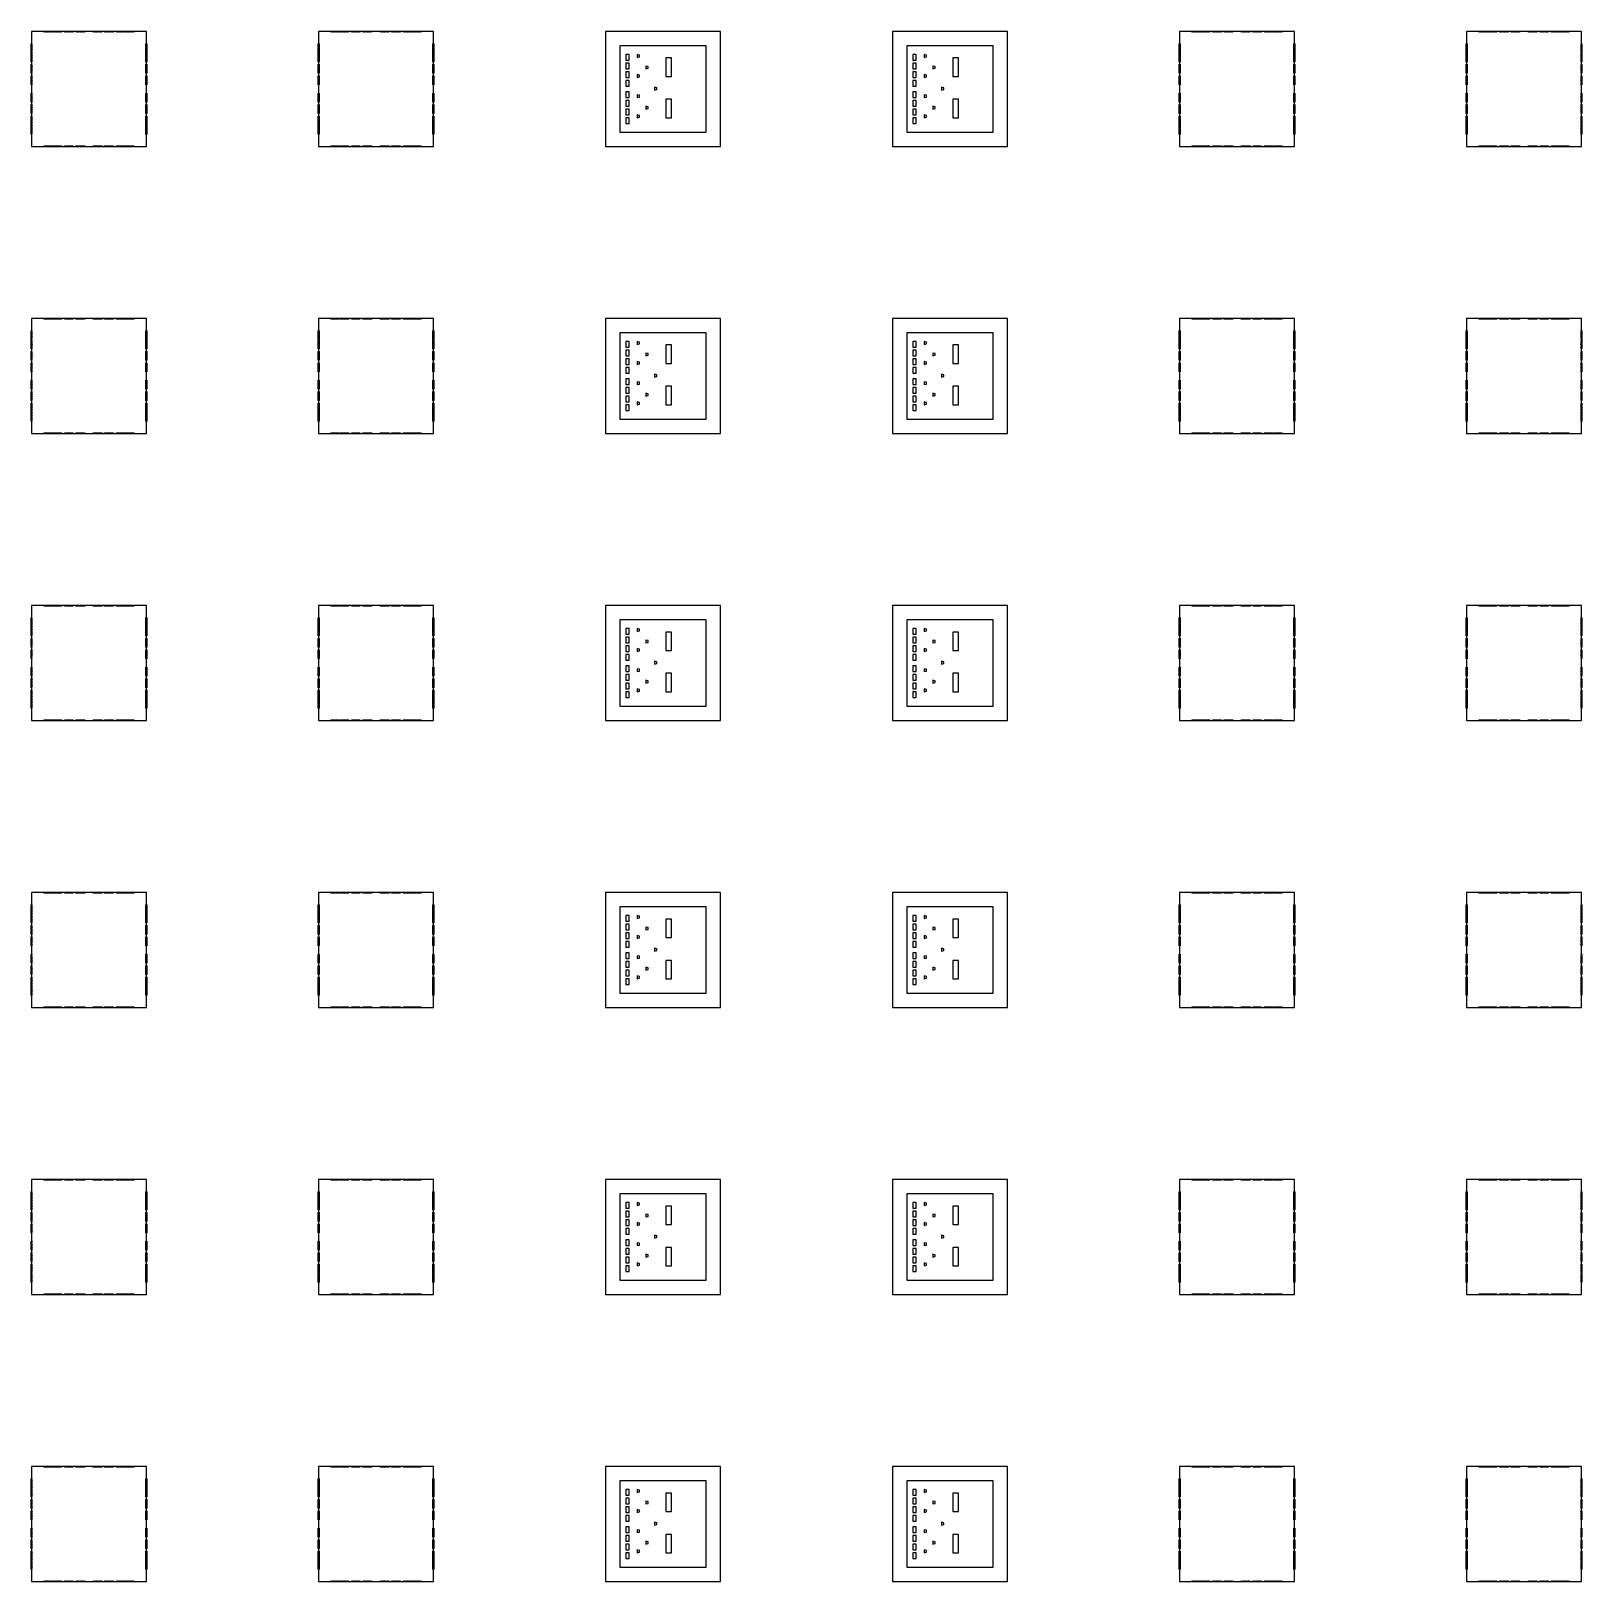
# Model space of a CAD drawing. Header units: metres. Extents: x -1 to 2701, y -1 to 2701.
import ezdxf

# ---------------------------------------------------------------- set-up
doc = ezdxf.new("R2010")
doc.units = ezdxf.units.M

# ---------------------------------------------------------------- blocks, each defined once
blk = doc.blocks.new('ee1_end[0]')
blk.add_circle((0, 0), 1)
blk = doc.blocks.new('ee1_end[1]')
blk.add_circle((0, 0), 1)
blk = doc.blocks.new('ee1_end[2]')
blk.add_circle((0, 0), 1)
blk = doc.blocks.new('ee1_end[3]')
blk.add_circle((0, 0), 1)
blk = doc.blocks.new('ee1_end[4]')
blk.add_circle((0, 0), 1)
blk = doc.blocks.new('ee1_end[5]')
blk.add_circle((0, 0), 1)
blk = doc.blocks.new('ee1_end[6]')
blk.add_circle((0, 0), 1)
blk = doc.blocks.new('ee1_end[7]')
blk.add_circle((0, 0), 1)
blk = doc.blocks.new('ee1_end[8]')
blk.add_circle((0, 0), 1)
blk = doc.blocks.new('ee1_end[9]')
blk.add_circle((0, 0), 1)
blk = doc.blocks.new('ee1_end[10]')
blk.add_circle((0, 0), 1)
blk = doc.blocks.new('ee1_end[11]')
blk.add_circle((0, 0), 1)
blk = doc.blocks.new('ee1_end[12]')
blk.add_circle((0, 0), 1)
blk = doc.blocks.new('ee1_end[13]')
blk.add_circle((0, 0), 1)
blk = doc.blocks.new('ee1_end[14]')
blk.add_circle((0, 0), 1)
blk = doc.blocks.new('ee1_end[15]')
blk.add_circle((0, 0), 1)
blk = doc.blocks.new('ee2_end[0]')
blk.add_circle((0, 0), 1)
blk = doc.blocks.new('ee2_end[1]')
blk.add_circle((0, 0), 1)
blk = doc.blocks.new('ee2_end[2]')
blk.add_circle((0, 0), 1)
blk = doc.blocks.new('ee2_end[3]')
blk.add_circle((0, 0), 1)
blk = doc.blocks.new('ee2_end[4]')
blk.add_circle((0, 0), 1)
blk = doc.blocks.new('ee2_end[5]')
blk.add_circle((0, 0), 1)
blk = doc.blocks.new('ee2_end[6]')
blk.add_circle((0, 0), 1)
blk = doc.blocks.new('ee2_end[7]')
blk.add_circle((0, 0), 1)
blk = doc.blocks.new('ee4_end[0]')
blk.add_circle((0, 0), 1)
blk = doc.blocks.new('ee4_end[1]')
blk.add_circle((0, 0), 1)
blk = doc.blocks.new('ee4_end[2]')
blk.add_circle((0, 0), 1)
blk = doc.blocks.new('ee4_end[3]')
blk.add_circle((0, 0), 1)
blk = doc.blocks.new('ee4_end[4]')
blk.add_circle((0, 0), 1)
blk = doc.blocks.new('ee4_end[5]')
blk.add_circle((0, 0), 1)
blk = doc.blocks.new('ee4_end[6]')
blk.add_circle((0, 0), 1)
blk = doc.blocks.new('ee4_end[7]')
blk.add_circle((0, 0), 1)
blk = doc.blocks.new('ee1_beg[0]')
blk.add_circle((0, 0), 1)
blk = doc.blocks.new('ee1_beg[1]')
blk.add_circle((0, 0), 1)
blk = doc.blocks.new('ee1_beg[2]')
blk.add_circle((0, 0), 1)
blk = doc.blocks.new('ee1_beg[3]')
blk.add_circle((0, 0), 1)
blk = doc.blocks.new('ee1_beg[4]')
blk.add_circle((0, 0), 1)
blk = doc.blocks.new('ee1_beg[5]')
blk.add_circle((0, 0), 1)
blk = doc.blocks.new('ee1_beg[6]')
blk.add_circle((0, 0), 1)
blk = doc.blocks.new('ee1_beg[7]')
blk.add_circle((0, 0), 1)
blk = doc.blocks.new('ee1_beg[8]')
blk.add_circle((0, 0), 1)
blk = doc.blocks.new('ee1_beg[9]')
blk.add_circle((0, 0), 1)
blk = doc.blocks.new('ee1_beg[10]')
blk.add_circle((0, 0), 1)
blk = doc.blocks.new('ee1_beg[11]')
blk.add_circle((0, 0), 1)
blk = doc.blocks.new('ee1_beg[12]')
blk.add_circle((0, 0), 1)
blk = doc.blocks.new('ee1_beg[13]')
blk.add_circle((0, 0), 1)
blk = doc.blocks.new('ee1_beg[14]')
blk.add_circle((0, 0), 1)
blk = doc.blocks.new('ee1_beg[15]')
blk.add_circle((0, 0), 1)
blk = doc.blocks.new('ee2_beg[0]')
blk.add_circle((0, 0), 1)
blk = doc.blocks.new('ee2_beg[1]')
blk.add_circle((0, 0), 1)
blk = doc.blocks.new('ee2_beg[2]')
blk.add_circle((0, 0), 1)
blk = doc.blocks.new('ee2_beg[3]')
blk.add_circle((0, 0), 1)
blk = doc.blocks.new('ee2_beg[4]')
blk.add_circle((0, 0), 1)
blk = doc.blocks.new('ee2_beg[5]')
blk.add_circle((0, 0), 1)
blk = doc.blocks.new('ee2_beg[6]')
blk.add_circle((0, 0), 1)
blk = doc.blocks.new('ee2_beg[7]')
blk.add_circle((0, 0), 1)
blk = doc.blocks.new('ee4_beg[0]')
blk.add_circle((0, 0), 1)
blk = doc.blocks.new('ee4_beg[1]')
blk.add_circle((0, 0), 1)
blk = doc.blocks.new('ee4_beg[2]')
blk.add_circle((0, 0), 1)
blk = doc.blocks.new('ee4_beg[3]')
blk.add_circle((0, 0), 1)
blk = doc.blocks.new('ee4_beg[4]')
blk.add_circle((0, 0), 1)
blk = doc.blocks.new('ee4_beg[5]')
blk.add_circle((0, 0), 1)
blk = doc.blocks.new('ee4_beg[6]')
blk.add_circle((0, 0), 1)
blk = doc.blocks.new('ee4_beg[7]')
blk.add_circle((0, 0), 1)
blk = doc.blocks.new('ww1_beg[0]')
blk.add_circle((0, 0), 1)
blk = doc.blocks.new('ww1_beg[1]')
blk.add_circle((0, 0), 1)
blk = doc.blocks.new('ww1_beg[2]')
blk.add_circle((0, 0), 1)
blk = doc.blocks.new('ww1_beg[3]')
blk.add_circle((0, 0), 1)
blk = doc.blocks.new('ww1_beg[4]')
blk.add_circle((0, 0), 1)
blk = doc.blocks.new('ww1_beg[5]')
blk.add_circle((0, 0), 1)
blk = doc.blocks.new('ww1_beg[6]')
blk.add_circle((0, 0), 1)
blk = doc.blocks.new('ww1_beg[7]')
blk.add_circle((0, 0), 1)
blk = doc.blocks.new('ww1_beg[8]')
blk.add_circle((0, 0), 1)
blk = doc.blocks.new('ww1_beg[9]')
blk.add_circle((0, 0), 1)
blk = doc.blocks.new('ww1_beg[10]')
blk.add_circle((0, 0), 1)
blk = doc.blocks.new('ww1_beg[11]')
blk.add_circle((0, 0), 1)
blk = doc.blocks.new('ww1_beg[12]')
blk.add_circle((0, 0), 1)
blk = doc.blocks.new('ww1_beg[13]')
blk.add_circle((0, 0), 1)
blk = doc.blocks.new('ww1_beg[14]')
blk.add_circle((0, 0), 1)
blk = doc.blocks.new('ww1_beg[15]')
blk.add_circle((0, 0), 1)
blk = doc.blocks.new('ww2_beg[0]')
blk.add_circle((0, 0), 1)
blk = doc.blocks.new('ww2_beg[1]')
blk.add_circle((0, 0), 1)
blk = doc.blocks.new('ww2_beg[2]')
blk.add_circle((0, 0), 1)
blk = doc.blocks.new('ww2_beg[3]')
blk.add_circle((0, 0), 1)
blk = doc.blocks.new('ww2_beg[4]')
blk.add_circle((0, 0), 1)
blk = doc.blocks.new('ww2_beg[5]')
blk.add_circle((0, 0), 1)
blk = doc.blocks.new('ww2_beg[6]')
blk.add_circle((0, 0), 1)
blk = doc.blocks.new('ww2_beg[7]')
blk.add_circle((0, 0), 1)
blk = doc.blocks.new('ww4_beg[0]')
blk.add_circle((0, 0), 1)
blk = doc.blocks.new('ww4_beg[1]')
blk.add_circle((0, 0), 1)
blk = doc.blocks.new('ww4_beg[2]')
blk.add_circle((0, 0), 1)
blk = doc.blocks.new('ww4_beg[3]')
blk.add_circle((0, 0), 1)
blk = doc.blocks.new('ww4_beg[4]')
blk.add_circle((0, 0), 1)
blk = doc.blocks.new('ww4_beg[5]')
blk.add_circle((0, 0), 1)
blk = doc.blocks.new('ww4_beg[6]')
blk.add_circle((0, 0), 1)
blk = doc.blocks.new('ww4_beg[7]')
blk.add_circle((0, 0), 1)
blk = doc.blocks.new('ww1_end[0]')
blk.add_circle((0, 0), 1)
blk = doc.blocks.new('ww1_end[1]')
blk.add_circle((0, 0), 1)
blk = doc.blocks.new('ww1_end[2]')
blk.add_circle((0, 0), 1)
blk = doc.blocks.new('ww1_end[3]')
blk.add_circle((0, 0), 1)
blk = doc.blocks.new('ww1_end[4]')
blk.add_circle((0, 0), 1)
blk = doc.blocks.new('ww1_end[5]')
blk.add_circle((0, 0), 1)
blk = doc.blocks.new('ww1_end[6]')
blk.add_circle((0, 0), 1)
blk = doc.blocks.new('ww1_end[7]')
blk.add_circle((0, 0), 1)
blk = doc.blocks.new('ww1_end[8]')
blk.add_circle((0, 0), 1)
blk = doc.blocks.new('ww1_end[9]')
blk.add_circle((0, 0), 1)
blk = doc.blocks.new('ww1_end[10]')
blk.add_circle((0, 0), 1)
blk = doc.blocks.new('ww1_end[11]')
blk.add_circle((0, 0), 1)
blk = doc.blocks.new('ww1_end[12]')
blk.add_circle((0, 0), 1)
blk = doc.blocks.new('ww1_end[13]')
blk.add_circle((0, 0), 1)
blk = doc.blocks.new('ww1_end[14]')
blk.add_circle((0, 0), 1)
blk = doc.blocks.new('ww1_end[15]')
blk.add_circle((0, 0), 1)
blk = doc.blocks.new('ww2_end[0]')
blk.add_circle((0, 0), 1)
blk = doc.blocks.new('ww2_end[1]')
blk.add_circle((0, 0), 1)
blk = doc.blocks.new('ww2_end[2]')
blk.add_circle((0, 0), 1)
blk = doc.blocks.new('ww2_end[3]')
blk.add_circle((0, 0), 1)
blk = doc.blocks.new('ww2_end[4]')
blk.add_circle((0, 0), 1)
blk = doc.blocks.new('ww2_end[5]')
blk.add_circle((0, 0), 1)
blk = doc.blocks.new('ww2_end[6]')
blk.add_circle((0, 0), 1)
blk = doc.blocks.new('ww2_end[7]')
blk.add_circle((0, 0), 1)
blk = doc.blocks.new('ww4_end[0]')
blk.add_circle((0, 0), 1)
blk = doc.blocks.new('ww4_end[1]')
blk.add_circle((0, 0), 1)
blk = doc.blocks.new('ww4_end[2]')
blk.add_circle((0, 0), 1)
blk = doc.blocks.new('ww4_end[3]')
blk.add_circle((0, 0), 1)
blk = doc.blocks.new('ww4_end[4]')
blk.add_circle((0, 0), 1)
blk = doc.blocks.new('ww4_end[5]')
blk.add_circle((0, 0), 1)
blk = doc.blocks.new('ww4_end[6]')
blk.add_circle((0, 0), 1)
blk = doc.blocks.new('ww4_end[7]')
blk.add_circle((0, 0), 1)
blk = doc.blocks.new('nn1_end[0]')
blk.add_circle((0, 0), 1)
blk = doc.blocks.new('nn1_end[1]')
blk.add_circle((0, 0), 1)
blk = doc.blocks.new('nn1_end[2]')
blk.add_circle((0, 0), 1)
blk = doc.blocks.new('nn1_end[3]')
blk.add_circle((0, 0), 1)
blk = doc.blocks.new('nn1_end[4]')
blk.add_circle((0, 0), 1)
blk = doc.blocks.new('nn1_end[5]')
blk.add_circle((0, 0), 1)
blk = doc.blocks.new('nn1_end[6]')
blk.add_circle((0, 0), 1)
blk = doc.blocks.new('nn1_end[7]')
blk.add_circle((0, 0), 1)
blk = doc.blocks.new('nn1_end[8]')
blk.add_circle((0, 0), 1)
blk = doc.blocks.new('nn1_end[9]')
blk.add_circle((0, 0), 1)
blk = doc.blocks.new('nn1_end[10]')
blk.add_circle((0, 0), 1)
blk = doc.blocks.new('nn1_end[11]')
blk.add_circle((0, 0), 1)
blk = doc.blocks.new('nn1_end[12]')
blk.add_circle((0, 0), 1)
blk = doc.blocks.new('nn1_end[13]')
blk.add_circle((0, 0), 1)
blk = doc.blocks.new('nn1_end[14]')
blk.add_circle((0, 0), 1)
blk = doc.blocks.new('nn1_end[15]')
blk.add_circle((0, 0), 1)
blk = doc.blocks.new('nn2_end[0]')
blk.add_circle((0, 0), 1)
blk = doc.blocks.new('nn2_end[1]')
blk.add_circle((0, 0), 1)
blk = doc.blocks.new('nn2_end[2]')
blk.add_circle((0, 0), 1)
blk = doc.blocks.new('nn2_end[3]')
blk.add_circle((0, 0), 1)
blk = doc.blocks.new('nn2_end[4]')
blk.add_circle((0, 0), 1)
blk = doc.blocks.new('nn2_end[5]')
blk.add_circle((0, 0), 1)
blk = doc.blocks.new('nn2_end[6]')
blk.add_circle((0, 0), 1)
blk = doc.blocks.new('nn2_end[7]')
blk.add_circle((0, 0), 1)
blk = doc.blocks.new('nn4_end[0]')
blk.add_circle((0, 0), 1)
blk = doc.blocks.new('nn4_end[1]')
blk.add_circle((0, 0), 1)
blk = doc.blocks.new('nn4_end[2]')
blk.add_circle((0, 0), 1)
blk = doc.blocks.new('nn4_end[3]')
blk.add_circle((0, 0), 1)
blk = doc.blocks.new('nn4_end[4]')
blk.add_circle((0, 0), 1)
blk = doc.blocks.new('nn4_end[5]')
blk.add_circle((0, 0), 1)
blk = doc.blocks.new('nn4_end[6]')
blk.add_circle((0, 0), 1)
blk = doc.blocks.new('nn4_end[7]')
blk.add_circle((0, 0), 1)
blk = doc.blocks.new('nn1_beg[0]')
blk.add_circle((0, 0), 1)
blk = doc.blocks.new('nn1_beg[1]')
blk.add_circle((0, 0), 1)
blk = doc.blocks.new('nn1_beg[2]')
blk.add_circle((0, 0), 1)
blk = doc.blocks.new('nn1_beg[3]')
blk.add_circle((0, 0), 1)
blk = doc.blocks.new('nn1_beg[4]')
blk.add_circle((0, 0), 1)
blk = doc.blocks.new('nn1_beg[5]')
blk.add_circle((0, 0), 1)
blk = doc.blocks.new('nn1_beg[6]')
blk.add_circle((0, 0), 1)
blk = doc.blocks.new('nn1_beg[7]')
blk.add_circle((0, 0), 1)
blk = doc.blocks.new('nn1_beg[8]')
blk.add_circle((0, 0), 1)
blk = doc.blocks.new('nn1_beg[9]')
blk.add_circle((0, 0), 1)
blk = doc.blocks.new('nn1_beg[10]')
blk.add_circle((0, 0), 1)
blk = doc.blocks.new('nn1_beg[11]')
blk.add_circle((0, 0), 1)
blk = doc.blocks.new('nn1_beg[12]')
blk.add_circle((0, 0), 1)
blk = doc.blocks.new('nn1_beg[13]')
blk.add_circle((0, 0), 1)
blk = doc.blocks.new('nn1_beg[14]')
blk.add_circle((0, 0), 1)
blk = doc.blocks.new('nn1_beg[15]')
blk.add_circle((0, 0), 1)
blk = doc.blocks.new('nn2_beg[0]')
blk.add_circle((0, 0), 1)
blk = doc.blocks.new('nn2_beg[1]')
blk.add_circle((0, 0), 1)
blk = doc.blocks.new('nn2_beg[2]')
blk.add_circle((0, 0), 1)
blk = doc.blocks.new('nn2_beg[3]')
blk.add_circle((0, 0), 1)
blk = doc.blocks.new('nn2_beg[4]')
blk.add_circle((0, 0), 1)
blk = doc.blocks.new('nn2_beg[5]')
blk.add_circle((0, 0), 1)
blk = doc.blocks.new('nn2_beg[6]')
blk.add_circle((0, 0), 1)
blk = doc.blocks.new('nn2_beg[7]')
blk.add_circle((0, 0), 1)
blk = doc.blocks.new('nn4_beg[0]')
blk.add_circle((0, 0), 1)
blk = doc.blocks.new('nn4_beg[1]')
blk.add_circle((0, 0), 1)
blk = doc.blocks.new('nn4_beg[2]')
blk.add_circle((0, 0), 1)
blk = doc.blocks.new('nn4_beg[3]')
blk.add_circle((0, 0), 1)
blk = doc.blocks.new('nn4_beg[4]')
blk.add_circle((0, 0), 1)
blk = doc.blocks.new('nn4_beg[5]')
blk.add_circle((0, 0), 1)
blk = doc.blocks.new('nn4_beg[6]')
blk.add_circle((0, 0), 1)
blk = doc.blocks.new('nn4_beg[7]')
blk.add_circle((0, 0), 1)
blk = doc.blocks.new('ss1_beg[0]')
blk.add_circle((0, 0), 1)
blk = doc.blocks.new('ss1_beg[1]')
blk.add_circle((0, 0), 1)
blk = doc.blocks.new('ss1_beg[2]')
blk.add_circle((0, 0), 1)
blk = doc.blocks.new('ss1_beg[3]')
blk.add_circle((0, 0), 1)
blk = doc.blocks.new('ss1_beg[4]')
blk.add_circle((0, 0), 1)
blk = doc.blocks.new('ss1_beg[5]')
blk.add_circle((0, 0), 1)
blk = doc.blocks.new('ss1_beg[6]')
blk.add_circle((0, 0), 1)
blk = doc.blocks.new('ss1_beg[7]')
blk.add_circle((0, 0), 1)
blk = doc.blocks.new('ss1_beg[8]')
blk.add_circle((0, 0), 1)
blk = doc.blocks.new('ss1_beg[9]')
blk.add_circle((0, 0), 1)
blk = doc.blocks.new('ss1_beg[10]')
blk.add_circle((0, 0), 1)
blk = doc.blocks.new('ss1_beg[11]')
blk.add_circle((0, 0), 1)
blk = doc.blocks.new('ss1_beg[12]')
blk.add_circle((0, 0), 1)
blk = doc.blocks.new('ss1_beg[13]')
blk.add_circle((0, 0), 1)
blk = doc.blocks.new('ss1_beg[14]')
blk.add_circle((0, 0), 1)
blk = doc.blocks.new('ss1_beg[15]')
blk.add_circle((0, 0), 1)
blk = doc.blocks.new('ss2_beg[0]')
blk.add_circle((0, 0), 1)
blk = doc.blocks.new('ss2_beg[1]')
blk.add_circle((0, 0), 1)
blk = doc.blocks.new('ss2_beg[2]')
blk.add_circle((0, 0), 1)
blk = doc.blocks.new('ss2_beg[3]')
blk.add_circle((0, 0), 1)
blk = doc.blocks.new('ss2_beg[4]')
blk.add_circle((0, 0), 1)
blk = doc.blocks.new('ss2_beg[5]')
blk.add_circle((0, 0), 1)
blk = doc.blocks.new('ss2_beg[6]')
blk.add_circle((0, 0), 1)
blk = doc.blocks.new('ss2_beg[7]')
blk.add_circle((0, 0), 1)
blk = doc.blocks.new('ss4_beg[0]')
blk.add_circle((0, 0), 1)
blk = doc.blocks.new('ss4_beg[1]')
blk.add_circle((0, 0), 1)
blk = doc.blocks.new('ss4_beg[2]')
blk.add_circle((0, 0), 1)
blk = doc.blocks.new('ss4_beg[3]')
blk.add_circle((0, 0), 1)
blk = doc.blocks.new('ss4_beg[4]')
blk.add_circle((0, 0), 1)
blk = doc.blocks.new('ss4_beg[5]')
blk.add_circle((0, 0), 1)
blk = doc.blocks.new('ss4_beg[6]')
blk.add_circle((0, 0), 1)
blk = doc.blocks.new('ss4_beg[7]')
blk.add_circle((0, 0), 1)
blk = doc.blocks.new('ss1_end[0]')
blk.add_circle((0, 0), 1)
blk = doc.blocks.new('ss1_end[1]')
blk.add_circle((0, 0), 1)
blk = doc.blocks.new('ss1_end[2]')
blk.add_circle((0, 0), 1)
blk = doc.blocks.new('ss1_end[3]')
blk.add_circle((0, 0), 1)
blk = doc.blocks.new('ss1_end[4]')
blk.add_circle((0, 0), 1)
blk = doc.blocks.new('ss1_end[5]')
blk.add_circle((0, 0), 1)
blk = doc.blocks.new('ss1_end[6]')
blk.add_circle((0, 0), 1)
blk = doc.blocks.new('ss1_end[7]')
blk.add_circle((0, 0), 1)
blk = doc.blocks.new('ss1_end[8]')
blk.add_circle((0, 0), 1)
blk = doc.blocks.new('ss1_end[9]')
blk.add_circle((0, 0), 1)
blk = doc.blocks.new('ss1_end[10]')
blk.add_circle((0, 0), 1)
blk = doc.blocks.new('ss1_end[11]')
blk.add_circle((0, 0), 1)
blk = doc.blocks.new('ss1_end[12]')
blk.add_circle((0, 0), 1)
blk = doc.blocks.new('ss1_end[13]')
blk.add_circle((0, 0), 1)
blk = doc.blocks.new('ss1_end[14]')
blk.add_circle((0, 0), 1)
blk = doc.blocks.new('ss1_end[15]')
blk.add_circle((0, 0), 1)
blk = doc.blocks.new('ss2_end[0]')
blk.add_circle((0, 0), 1)
blk = doc.blocks.new('ss2_end[1]')
blk.add_circle((0, 0), 1)
blk = doc.blocks.new('ss2_end[2]')
blk.add_circle((0, 0), 1)
blk = doc.blocks.new('ss2_end[3]')
blk.add_circle((0, 0), 1)
blk = doc.blocks.new('ss2_end[4]')
blk.add_circle((0, 0), 1)
blk = doc.blocks.new('ss2_end[5]')
blk.add_circle((0, 0), 1)
blk = doc.blocks.new('ss2_end[6]')
blk.add_circle((0, 0), 1)
blk = doc.blocks.new('ss2_end[7]')
blk.add_circle((0, 0), 1)
blk = doc.blocks.new('ss4_end[0]')
blk.add_circle((0, 0), 1)
blk = doc.blocks.new('ss4_end[1]')
blk.add_circle((0, 0), 1)
blk = doc.blocks.new('ss4_end[2]')
blk.add_circle((0, 0), 1)
blk = doc.blocks.new('ss4_end[3]')
blk.add_circle((0, 0), 1)
blk = doc.blocks.new('ss4_end[4]')
blk.add_circle((0, 0), 1)
blk = doc.blocks.new('ss4_end[5]')
blk.add_circle((0, 0), 1)
blk = doc.blocks.new('ss4_end[6]')
blk.add_circle((0, 0), 1)
blk = doc.blocks.new('ss4_end[7]')
blk.add_circle((0, 0), 1)
blk = doc.blocks.new('SWHL')
for p, q in [((200, 200), (0, 200)), ((0, 200), (0, 0)), ((200, 0), (200, 200)), ((0, 0), (200, 0))]:
    blk.add_line(p, q)
for name, p in [('ww1_beg[0]', (22, 200)), ('ww1_beg[1]', (24, 200)), ('ww1_beg[2]', (26, 200)), ('ww1_beg[3]', (28, 200)), ('ww1_beg[4]', (30, 200)), ('ww1_beg[5]', (32, 200)), ('ww1_beg[6]', (34, 200)), ('ww1_beg[7]', (36, 200)), ('ww1_beg[8]', (38, 200)), ('ww1_beg[9]', (40, 200)), ('ww1_beg[10]', (42, 200)), ('ww1_beg[11]', (44, 200)), ('ww1_beg[12]', (46, 200)), ('ww1_beg[13]', (48, 200)), ('ww1_beg[14]', (50, 200)), ('ww1_beg[15]', (52, 200)), ('ww2_beg[0]', (58, 200)), ('ww2_beg[1]', (60, 200)), ('ww2_beg[2]', (62, 200)), ('ww2_beg[3]', (64, 200)), ('ww2_beg[4]', (66, 200)), ('ww2_beg[5]', (68, 200)), ('ww2_beg[6]', (70, 200)), ('ww2_beg[7]', (72, 200)), ('ww4_beg[0]', (78, 200)), ('ww4_beg[1]', (80, 200)), ('ww4_beg[2]', (82, 200)), ('ww4_beg[3]', (84, 200)), ('ww4_beg[4]', (86, 200)), ('ww4_beg[5]', (88, 200)), ('ww4_beg[6]', (90, 200)), ('ww4_beg[7]', (92, 200)), ('ww4_end[7]', (108, 200)), ('ww4_end[6]', (110, 200)), ('ww4_end[5]', (112, 200)), ('ww4_end[4]', (114, 200)), ('ww4_end[3]', (116, 200)), ('ww4_end[2]', (118, 200)), ('ww4_end[1]', (120, 200)), ('ww4_end[0]', (122, 200)), ('ww2_end[7]', (128, 200)), ('ww2_end[6]', (130, 200)), ('ww2_end[5]', (132, 200)), ('ww2_end[4]', (134, 200)), ('ww2_end[3]', (136, 200)), ('ww2_end[2]', (138, 200)), ('ww2_end[1]', (140, 200)), ('ww2_end[0]', (142, 200)), ('ww1_end[15]', (148, 200)), ('ww1_end[14]', (150, 200)), ('ww1_end[13]', (152, 200)), ('ww1_end[12]', (154, 200)), ('ww1_end[11]', (156, 200)), ('ww1_end[10]', (158, 200)), ('ww1_end[9]', (160, 200)), ('ww1_end[8]', (162, 200)), ('ww1_end[7]', (164, 200)), ('ww1_end[6]', (166, 200)), ('ww1_end[5]', (168, 200)), ('ww1_end[4]', (170, 200)), ('ww1_end[3]', (172, 200)), ('ww1_end[2]', (174, 200)), ('ww1_end[1]', (176, 200)), ('ww1_end[0]', (178, 200)), ('nn1_beg[0]', (0, 178)), ('nn1_beg[1]', (0, 176)), ('nn1_beg[2]', (0, 174)), ('nn1_beg[3]', (0, 172)), ('nn1_beg[4]', (0, 170)), ('nn1_beg[5]', (0, 168)), ('nn1_beg[6]', (0, 166)), ('nn1_beg[7]', (0, 164)), ('nn1_beg[8]', (0, 162)), ('ss1_end[0]', (200, 178)), ('ss1_end[1]', (200, 176)), ('ss1_end[2]', (200, 174)), ('ss1_end[3]', (200, 172)), ('ss1_end[4]', (200, 170)), ('ss1_end[5]', (200, 168)), ('ss1_end[6]', (200, 166)), ('ss1_end[7]', (200, 164)), ('ss1_end[8]', (200, 162)), ('nn1_beg[9]', (0, 160)), ('nn1_beg[10]', (0, 158)), ('nn1_beg[11]', (0, 156)), ('nn1_beg[12]', (0, 154)), ('nn1_beg[13]', (0, 152)), ('nn1_beg[14]', (0, 150)), ('nn1_beg[15]', (0, 148)), ('nn2_beg[0]', (0, 142)), ('nn2_beg[1]', (0, 140)), ('nn2_beg[2]', (0, 138)), ('nn2_beg[3]', (0, 136)), ('ss1_end[9]', (200, 160)), ('ss1_end[10]', (200, 158)), ('ss1_end[11]', (200, 156)), ('ss1_end[12]', (200, 154)), ('ss1_end[13]', (200, 152)), ('ss1_end[14]', (200, 150)), ('ss1_end[15]', (200, 148)), ('ss2_end[0]', (200, 142)), ('ss2_end[1]', (200, 140)), ('ss2_end[2]', (200, 138)), ('ss2_end[3]', (200, 136)), ('nn2_beg[4]', (0, 134)), ('nn2_beg[5]', (0, 132)), ('nn2_beg[6]', (0, 130)), ('nn2_beg[7]', (0, 128)), ('nn4_beg[0]', (0, 122)), ('nn4_beg[1]', (0, 120)), ('nn4_beg[2]', (0, 118)), ('nn4_beg[3]', (0, 116)), ('nn4_beg[4]', (0, 114)), ('nn4_beg[5]', (0, 112)), ('nn4_beg[6]', (0, 110)), ('nn4_beg[7]', (0, 108)), ('ss2_end[4]', (200, 134)), ('ss2_end[5]', (200, 132)), ('ss2_end[6]', (200, 130)), ('ss2_end[7]', (200, 128)), ('ss4_end[0]', (200, 122)), ('ss4_end[1]', (200, 120)), ('ss4_end[2]', (200, 118)), ('ss4_end[3]', (200, 116)), ('ss4_end[4]', (200, 114)), ('ss4_end[5]', (200, 112)), ('ss4_end[6]', (200, 110)), ('ss4_end[7]', (200, 108)), ('nn4_end[7]', (0, 92)), ('nn4_end[6]', (0, 90)), ('nn4_end[5]', (0, 88)), ('nn4_end[4]', (0, 86)), ('nn4_end[3]', (0, 84)), ('nn4_end[2]', (0, 82)), ('ss4_beg[7]', (200, 92)), ('ss4_beg[6]', (200, 90)), ('ss4_beg[5]', (200, 88)), ('ss4_beg[4]', (200, 86)), ('ss4_beg[3]', (200, 84)), ('ss4_beg[2]', (200, 82)), ('nn4_end[1]', (0, 80)), ('nn4_end[0]', (0, 78)), ('nn2_end[7]', (0, 72)), ('nn2_end[6]', (0, 70)), ('nn2_end[5]', (0, 68)), ('nn2_end[4]', (0, 66)), ('nn2_end[3]', (0, 64)), ('nn2_end[2]', (0, 62)), ('nn2_end[1]', (0, 60)), ('nn2_end[0]', (0, 58)), ('ss4_beg[1]', (200, 80)), ('ss4_beg[0]', (200, 78)), ('ss2_beg[7]', (200, 72)), ('ss2_beg[6]', (200, 70)), ('ss2_beg[5]', (200, 68)), ('ss2_beg[4]', (200, 66)), ('ss2_beg[3]', (200, 64)), ('ss2_beg[2]', (200, 62)), ('ss2_beg[1]', (200, 60)), ('ss2_beg[0]', (200, 58)), ('nn1_end[15]', (0, 52)), ('nn1_end[14]', (0, 50)), ('nn1_end[13]', (0, 48)), ('nn1_end[12]', (0, 46)), ('nn1_end[11]', (0, 44)), ('nn1_end[10]', (0, 42)), ('nn1_end[9]', (0, 40)), ('nn1_end[8]', (0, 38)), ('nn1_end[7]', (0, 36)), ('nn1_end[6]', (0, 34)), ('nn1_end[5]', (0, 32)), ('nn1_end[4]', (0, 30)), ('nn1_end[3]', (0, 28)), ('ss1_beg[15]', (200, 52)), ('ss1_beg[14]', (200, 50)), ('ss1_beg[13]', (200, 48)), ('ss1_beg[12]', (200, 46)), ('ss1_beg[11]', (200, 44)), ('ss1_beg[10]', (200, 42)), ('ss1_beg[9]', (200, 40)), ('ss1_beg[8]', (200, 38)), ('ss1_beg[7]', (200, 36)), ('ss1_beg[6]', (200, 34)), ('ss1_beg[5]', (200, 32)), ('ss1_beg[4]', (200, 30)), ('ss1_beg[3]', (200, 28)), ('nn1_end[2]', (0, 26)), ('nn1_end[1]', (0, 24)), ('nn1_end[0]', (0, 22)), ('ee1_end[0]', (22, 0)), ('ee1_end[1]', (24, 0)), ('ee1_end[2]', (26, 0)), ('ee1_end[3]', (28, 0)), ('ee1_end[4]', (30, 0)), ('ee1_end[5]', (32, 0)), ('ee1_end[6]', (34, 0)), ('ee1_end[7]', (36, 0)), ('ee1_end[8]', (38, 0)), ('ee1_end[9]', (40, 0)), ('ee1_end[10]', (42, 0)), ('ee1_end[11]', (44, 0)), ('ee1_end[12]', (46, 0)), ('ee1_end[13]', (48, 0)), ('ee1_end[14]', (50, 0)), ('ee1_end[15]', (52, 0)), ('ee2_end[0]', (58, 0)), ('ee2_end[1]', (60, 0)), ('ee2_end[2]', (62, 0)), ('ee2_end[3]', (64, 0)), ('ee2_end[4]', (66, 0)), ('ee2_end[5]', (68, 0)), ('ee2_end[6]', (70, 0)), ('ee2_end[7]', (72, 0)), ('ee4_end[0]', (78, 0)), ('ee4_end[1]', (80, 0)), ('ee4_end[2]', (82, 0)), ('ee4_end[3]', (84, 0)), ('ee4_end[4]', (86, 0)), ('ee4_end[5]', (88, 0)), ('ee4_end[6]', (90, 0)), ('ee4_end[7]', (92, 0)), ('ee4_beg[7]', (108, 0)), ('ee4_beg[6]', (110, 0)), ('ee4_beg[5]', (112, 0)), ('ee4_beg[4]', (114, 0)), ('ee4_beg[3]', (116, 0)), ('ee4_beg[2]', (118, 0)), ('ee4_beg[1]', (120, 0)), ('ee4_beg[0]', (122, 0)), ('ee2_beg[7]', (128, 0)), ('ee2_beg[6]', (130, 0)), ('ee2_beg[5]', (132, 0)), ('ee2_beg[4]', (134, 0)), ('ee2_beg[3]', (136, 0)), ('ee2_beg[2]', (138, 0)), ('ee2_beg[1]', (140, 0)), ('ee2_beg[0]', (142, 0)), ('ee1_beg[15]', (148, 0)), ('ee1_beg[14]', (150, 0)), ('ee1_beg[13]', (152, 0)), ('ee1_beg[12]', (154, 0)), ('ee1_beg[11]', (156, 0)), ('ee1_beg[10]', (158, 0)), ('ee1_beg[9]', (160, 0)), ('ee1_beg[8]', (162, 0)), ('ee1_beg[7]', (164, 0)), ('ee1_beg[6]', (166, 0)), ('ee1_beg[5]', (168, 0)), ('ee1_beg[4]', (170, 0)), ('ee1_beg[3]', (172, 0)), ('ee1_beg[2]', (174, 0)), ('ee1_beg[1]', (176, 0)), ('ee1_beg[0]', (178, 0)), ('ss1_beg[2]', (200, 26)), ('ss1_beg[1]', (200, 24)), ('ss1_beg[0]', (200, 22))]:
    blk.add_blockref(name, p)
blk = doc.blocks.new('LUT')
blk.add_lwpolyline([(0, 0), (6, 0), (6, 10), (0, 10)], close=True)
blk = doc.blocks.new('MUX2')
blk.add_lwpolyline([(0, 0), (4, 1), (4, 4), (0, 5)], close=True)
blk = doc.blocks.new('CLA')
blk.add_lwpolyline([(0, 0), (10, 0), (10, 32), (0, 32)], close=True)
blk = doc.blocks.new('SLABL')
blk.add_lwpolyline([(0, 0), (150, 0), (150, 150), (0, 150)], close=True)
for name, p in [('LUT', (10, 125)), ('LUT', (10, 110)), ('MUX2', (30, 130)), ('MUX2', (45, 110)), ('CLA', (80, 97)), ('LUT', (10, 95)), ('LUT', (10, 80)), ('MUX2', (30, 95)), ('LUT', (10, 60)), ('LUT', (10, 45)), ('MUX2', (30, 60)), ('MUX2', (60, 73)), ('CLA', (80, 25)), ('LUT', (10, 30)), ('MUX2', (30, 25)), ('MUX2', (45, 40)), ('LUT', (10, 15))]:
    blk.add_blockref(name, p)
blk = doc.blocks.new('CLCL')
blk.add_lwpolyline([(0, 0), (200, 0), (200, 200), (0, 200)], close=True)
blk.add_blockref('SLABL', (25, 25))

msp = doc.modelspace()

# ---------------------------------------------------------------- block references
for name, p in [('SWHL', (0, 2500)), ('SWHL', (500, 2500)), ('CLCL', (1000, 2500)), ('CLCL', (1500, 2500)), ('SWHL', (2000, 2500)), ('SWHL', (2500, 2500)), ('SWHL', (0, 2000)), ('SWHL', (500, 2000)), ('CLCL', (1000, 2000)), ('CLCL', (1500, 2000)), ('SWHL', (2000, 2000)), ('SWHL', (2500, 2000)), ('SWHL', (0, 1500)), ('SWHL', (500, 1500)), ('CLCL', (1000, 1500)), ('CLCL', (1500, 1500)), ('SWHL', (2000, 1500)), ('SWHL', (2500, 1500)), ('SWHL', (0, 1000)), ('SWHL', (500, 1000)), ('CLCL', (1000, 1000)), ('CLCL', (1500, 1000)), ('SWHL', (2000, 1000)), ('SWHL', (2500, 1000)), ('SWHL', (0, 500)), ('SWHL', (500, 500)), ('CLCL', (1000, 500)), ('CLCL', (1500, 500)), ('SWHL', (2000, 500)), ('SWHL', (2500, 500)), ('SWHL', (0, 0)), ('SWHL', (500, 0)), ('CLCL', (1000, 0)), ('CLCL', (1500, 0)), ('SWHL', (2000, 0)), ('SWHL', (2500, 0))]:
    msp.add_blockref(name, p)

doc.saveas('drawing.dxf')
